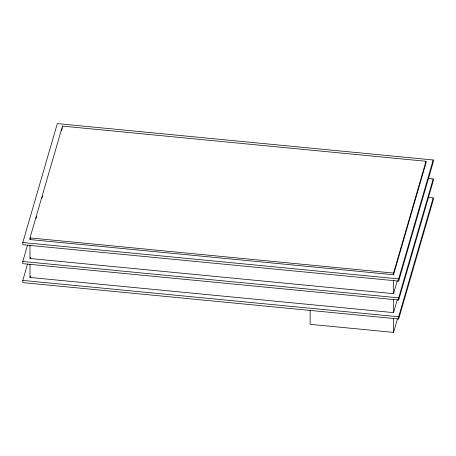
<?xml version="1.0" encoding="UTF-8"?>
<svg xmlns="http://www.w3.org/2000/svg" width="456" height="456" viewBox="0 0 456 456"><rect width="100%" height="100%" fill="white"/><g stroke="black" fill="none" stroke-linecap="round" stroke-linejoin="round"><path stroke-width="0.68" d="M22.8 242.524L57.325 123.604L433.2 159.976L433.2 162.171L398.675 281.095L22.8 244.724L22.8 242.524L398.675 278.895L433.2 159.976M428.247 178.439L433.2 178.917L433.2 181.117L398.675 300.037L22.8 263.665L22.8 261.47L27.559 245.066M29.999 237.912L62.455 126.112L426.001 161.287L426.001 162.934L393.545 274.74L29.999 239.56L29.999 237.912L393.545 273.093L426.001 161.287M29.999 239.56L30.392 238.197M36.132 218.43L36.731 216.383M42.072 197.978L42.664 195.932M61.663 130.484L62.255 128.444M428.247 197.385L433.2 197.864L433.2 200.059L398.675 318.983L22.8 282.612L22.8 280.417L27.559 264.013M397.307 280.731L393.545 293.687L29.999 258.506L30.392 257.144M397.307 299.677L393.545 312.628L29.999 277.453L30.392 276.091M398.675 300.037L398.675 297.842L433.2 178.917M310.137 310.268L310.137 324.324L393.545 332.395L397.501 318.761M398.675 318.983L398.675 316.789L433.2 197.864M22.8 261.47L398.675 297.842M22.8 280.417L398.675 316.789M398.675 278.895L398.675 281.095M393.545 273.093L393.545 274.74M393.545 280.429L393.545 293.687M393.545 299.37L393.545 312.628M393.545 318.339L393.545 332.395M62.455 126.112L62.455 127.213M29.999 245.248L29.999 258.506M29.999 264.195L29.999 277.453"/></g></svg>
